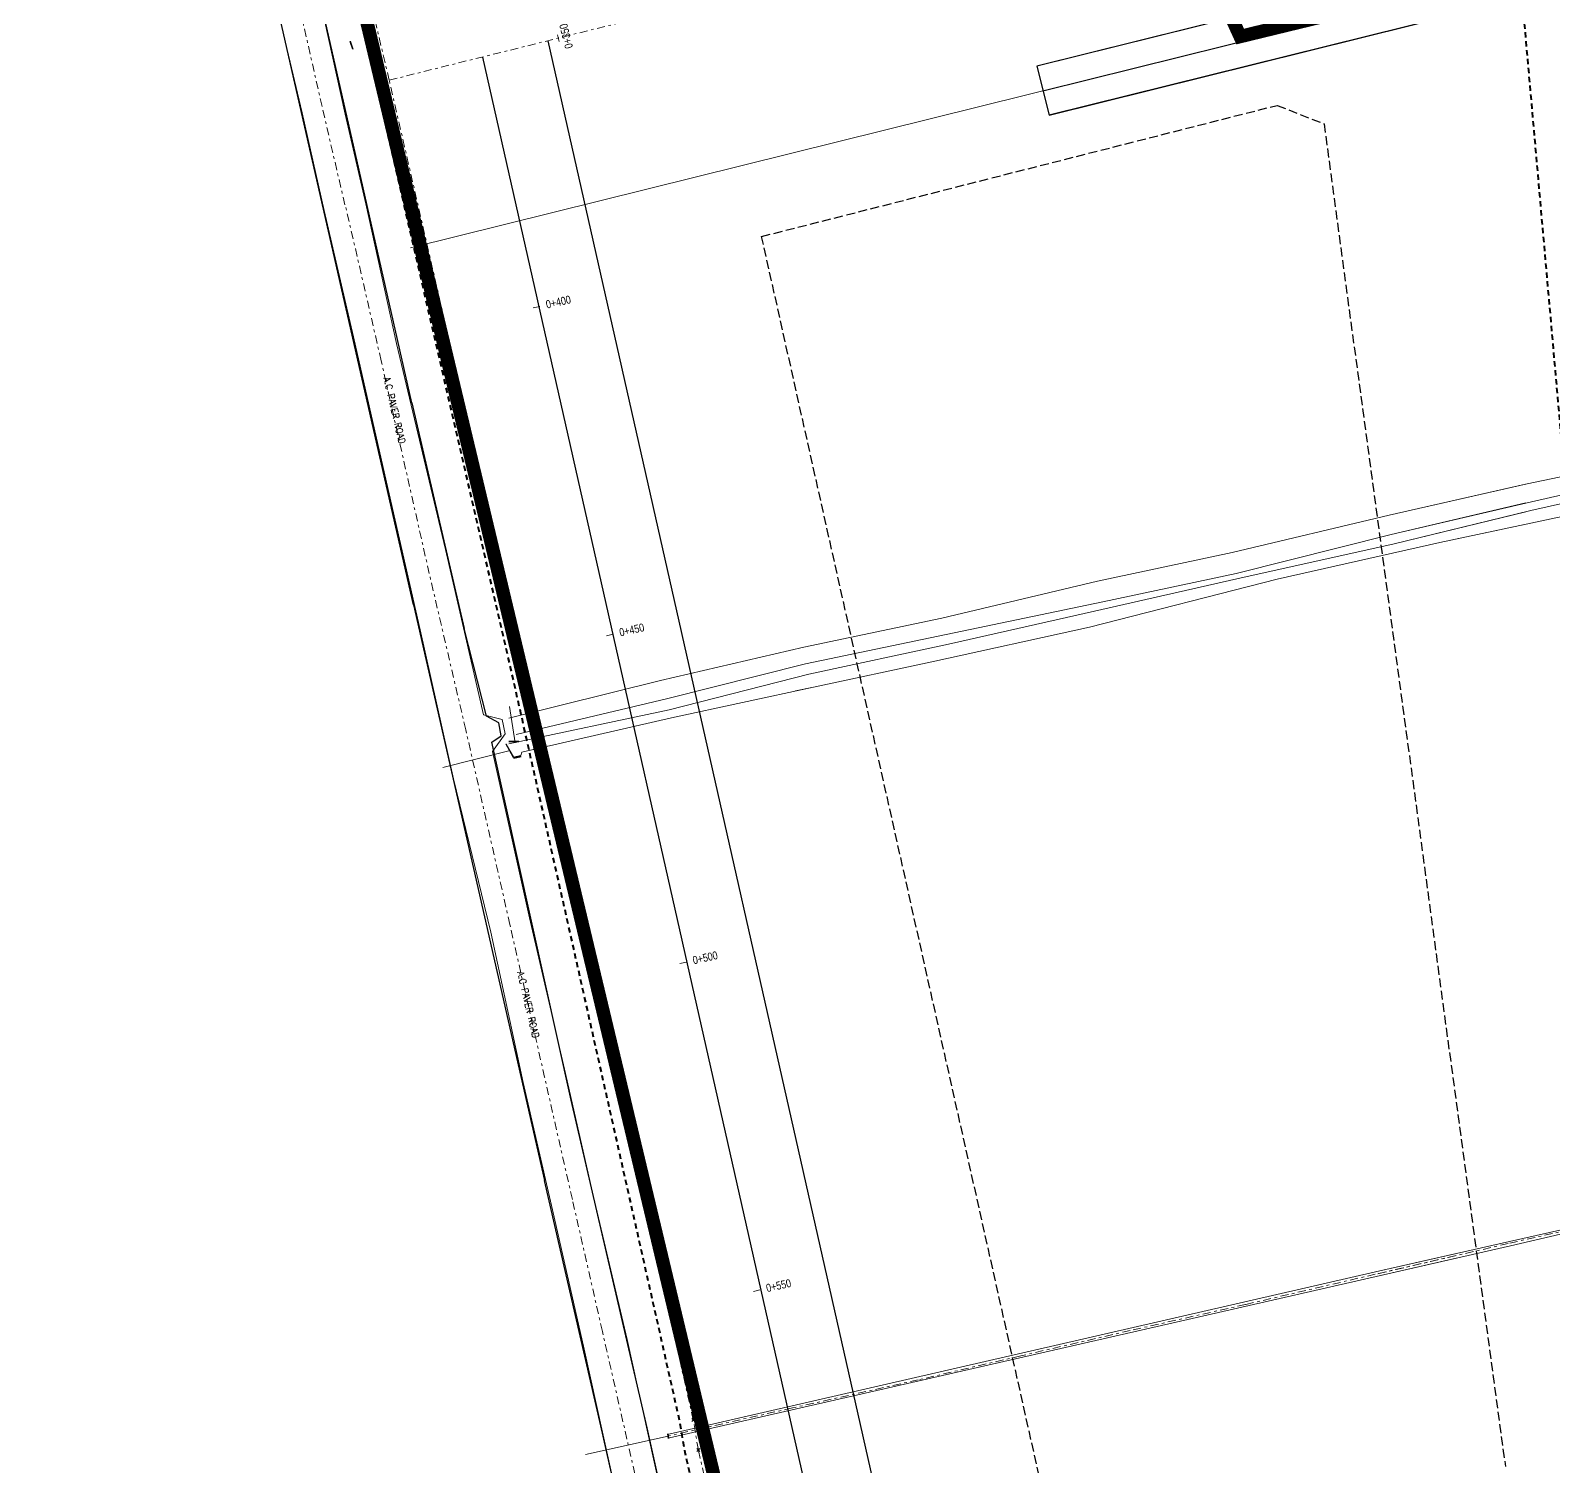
# Model space of a CAD drawing. Header units: metres. Extents: x -703672 to 3951284, y -4124475 to 4104628.
# Drawn here: x 327825.5 to 328052.2, y 4102977.5 to 4103191.3 of the extents above; entities that cross this region are included whole.
import ezdxf
from ezdxf.enums import TextEntityAlignment as Align

# ---------------------------------------------------------------- set-up
doc = ezdxf.new("R2010")
doc.units = ezdxf.units.M
doc.header["$MEASUREMENT"] = 0
for name, pattern in [('DGN Style 2', [1.3283826688107345, 0.7970296012864407, -0.5313530675242938]), ('DGN Style 3', [1.8597357363350286, 1.328382668810735, -0.5313530675242938]), ('DGN Style 7', [2.6567653376214695, 1.195544401929661, -0.5313530675242938, 0.3985148006432204, -0.5313530675242938])]:
    doc.linetypes.add(name, pattern=pattern)
doc.layers.add('0_0 진입로 변경', color=1, linetype='Continuous')
doc.layers.add('ra', color=7, linetype='Continuous')
for name, color, linetype, lineweight in [('0_진입로 중심선', 8, 'Continuous', 0), ('C-ALGN-STAT1', 8, 'Continuous', 0), ('C-ANNO-TEXT', 7, 'Continuous', 25), ('C-PADS-OTLN', 9, 'Continuous', 30), ('C-PROP-BASE', 2, 'CONLMT', 0), ('C-PROP-CONS(Alpha)', 7, 'DGN Style 2', 40), ('C-STRM-Sedimentation', 7, 'Continuous', 30), ('V-ANNO-PATT', 9, 'Continuous', 0), ('V-DTCH-CNTR', 252, 'DGN Style 7', 0), ('V-DTCH-TOP~', 252, 'Continuous', 0), ('V-PVMT-GRVL', 9, 'Continuous', 0), ('V-ROAD-ASPH', 9, 'Continuous', 0), ('V-ROAD-CNTR', 251, 'DGN Style 7', 0), ('V-SITE-WALK', 7, 'Continuous', 0), ('V-STRM-CULV', 3, 'CULVRT', 0)]:
    doc.layers.add(name, color=color, linetype=linetype, lineweight=lineweight)
doc.styles.add('Style-ENGINEERING', font='ENGINEERING.shx')
doc.styles.add('Style-STANDARD', font='STANDARD.shx')
doc.styles.add('Style-WORKING', font='WORKING.shx')
doc.linetypes.add('CONLMT', pattern='A,0.10417,-0.00902625,[2,dgnlstyle-tsaec.shx,S=4.133597883597883e-05,R=0,X=0,Y=0],-0.00902625', length=0.1222225)
doc.linetypes.add('CULVRT', pattern='A,0.10417,-0.009026500000000007,["C",Style-WORKING,S=0.0078125,R=0,X=-0.002799034118652344,Y=-0.00390625],-0.012933,["P",Style-WORKING,S=0.0078125,R=0,X=-0.002614498138427734,Y=-0.00390625],-0.009026499999999993', length=0.135156)

msp = doc.modelspace()

# ---------------------------------------------------------------- linework, layer by layer
for points in [[(327975.2920514343, 4103185.928195033), (327977.1017889025, 4103178.649812638), (328061.9961240559, 4103199.758412162), (328069.6323102494, 4103198.581396156), (328074.1136172075, 4103192.466885592), (328077.3053613603, 4103179.630363797), (328084.5837437559, 4103181.440101265), (328081.3919996031, 4103194.27662306), (328082.4005542269, 4103201.953619268), (328088.6835836075, 4103206.394130493), (328120.1197825033, 4103214.210601778), (328127.595024594, 4103213.010322821), (328132.2372756555, 4103206.919075208), (328133.3909199526, 4103202.279361167), (328140.6877690956, 4103204.014829272), (328139.515658051, 4103208.728812676), (328131.5951896045, 4103219.578598677), (328118.3100443576, 4103221.488984005), (327975.2920514343, 4103185.928195033)], [(327976.1969201685, 4103182.289003836), (328037.3353322964, 4103197.490798566)]]:
    msp.add_lwpolyline(points)
at = {"color": 5}
msp.add_lwpolyline([(327975.2920514343, 4103185.928195033), (327977.1017889025, 4103178.649812638), (328061.9961240559, 4103199.758412162), (328069.6323102494, 4103198.581396156), (328074.1136172075, 4103192.466885592), (328077.3053613603, 4103179.630363797), (328084.5837437559, 4103181.440101265), (328081.3919996031, 4103194.27662306), (328082.4005542269, 4103201.953619268), (328088.6835836075, 4103206.394130493), (328120.1197825033, 4103214.210601778), (328127.595024594, 4103213.010322821), (328132.2372756555, 4103206.919075208), (328133.3909199526, 4103202.279361167), (328140.6877690956, 4103204.014829272), (328139.515658051, 4103208.728812676), (328131.5951896045, 4103219.578598677), (328118.3100443576, 4103221.488984005), (327975.2920514343, 4103185.928195033)], dxfattribs=at)
at = {"layer": '0_0 진입로 변경'}
for points in [[(328140.6877690956, 4103204.014829272), (328139.515658051, 4103208.728812676, 0.4142136168997594), (328118.3100443576, 4103221.488984005), (328046.1349734241, 4103203.54297306), (327975.2920514343, 4103185.928195033)], [(328077.3053613603, 4103179.630363797), (328074.1136172074, 4103192.466885592, 0.4142135623710292), (328061.9961240559, 4103199.758412162), (328047.9447108903, 4103196.264590665), (327977.1017889025, 4103178.649812638)]]:
    msp.add_lwpolyline(points, format="xyb", dxfattribs=at)
at = {"layer": '0_진입로 중심선', "color": 0}
msp.add_lwpolyline([(328037.3353322954, 4103197.490798571), (327882.0631745242, 4103158.883065912)], dxfattribs=at)
at = {"layer": 'C-ALGN-STAT1', "transparency": 33554661, "flags": 128}
for points in [[(327904.1965742809, 4103189.631343323), (327903.9552698777, 4103190.601792799)], [(327901.3033799878, 4103150.197618634), (327900.3275421824, 4103149.979122462)], [(327912.2281886327, 4103101.405728365), (327911.2523508273, 4103101.187232193)], [(327923.1529972776, 4103052.613838095), (327922.1771594721, 4103052.395341923)], [(327934.0778059225, 4103003.821947826), (327933.1019681171, 4103003.603451653)]]:
    msp.add_lwpolyline(points, dxfattribs=at)
at = {"layer": 'C-ANNO-TEXT', "color": 1, "lineweight": -2, "ltscale": 0.6, "const_width": 2}
for points in [[(327554.8350382773, 4104380.16774108), (327275.3480059607, 4104220.406195212), (327093.3818080015, 4104047.583524398), (327001.8950954843, 4103885.810832099), (326940.431142319, 4103781.08774414), (326891.8948100628, 4103650.048591174), (326879.9189725379, 4103599.019840731), (326881.1756962286, 4103522.160821603), (327011.0294437818, 4103497.589092612), (327253.4385069069, 4103456.857713948), (327544.716564442, 4103334.973178718), (327826.9203376779, 4103396.417603671), (327953.6137947738, 4102865.62848762), (328093.7569675464, 4102751.786021037), (328281.8958965763, 4102788.880219985)], [(328081.9890438672, 4103182.599260855), (328073.861922645, 4103206.957038098), (328005.5506734867, 4103190.349348293), (327926.3031560332, 4103363.969933274), (327855.4969407246, 4103461.151851384), (327897.038127142, 4103539.465742399)]]:
    msp.add_lwpolyline(points, dxfattribs=at)
at = {"layer": 'C-PADS-OTLN'}
for p, q in [((327902.4931955244, 4103189.723595636), (327957.7301463673, 4102945.042822064)), ((327892.807925796, 4103187.297810565), (327961.2325516799, 4102884.045854605))]:
    msp.add_line(p, q, dxfattribs=at)
at = {"layer": 'C-PROP-BASE', "linetype": 'ByBlock'}
for p, q in [((327900.0464283277, 4103091.279535928), (327900.495441134, 4103090.830523121)), ((327900.2711592374, 4103091.054805018), (327900.0466528342, 4103090.830298615)), ((327900.4958901466, 4103091.279535928), (327900.2711592374, 4103091.054805018)), ((327902.1434283276, 4103081.777535928), (327902.5924411339, 4103081.328523121)), ((327902.3681592373, 4103081.552805018), (327902.1436528342, 4103081.328298615)), ((327902.5928901465, 4103081.777535928), (327902.3681592373, 4103081.552805018)), ((327923.9344283276, 4102984.685535928), (327924.3834411339, 4102984.236523122)), ((327924.1591592376, 4102984.460805018), (327923.9346528345, 4102984.236298615)), ((327924.383890147, 4102984.685535927), (327924.1591592376, 4102984.460805018)), ((327924.6884283276, 4102980.229535928), (327925.1374411339, 4102979.780523122)), ((327924.9131592376, 4102980.004805018), (327924.6886528346, 4102979.780298615)), ((327925.137890147, 4102980.229535928), (327924.9131592376, 4102980.004805018))]:
    msp.add_line(p, q, dxfattribs=at)
at = {"layer": 'C-PROP-BASE', "color": 251, "linetype": 'DGN Style 7'}
msp.add_lwpolyline([(327967.4506528346, 4102823.902298615), (327967.6751592376, 4102824.126805018), (327963.6121592374, 4102830.352805018), (327958.8611592375, 4102839.626805018), (327952.8311592376, 4102853.060805018), (327946.8671592373, 4102882.879805018), (327924.9131592374, 4102980.004805018), (327924.1591592374, 4102984.460805018), (327902.3681592374, 4103081.552805018), (327900.2711592374, 4103091.054805018), (327878.9090014528, 4103183.859490489), (327989.1663733509, 4103211.274496494), (327959.1151733238, 4103311.444864585), (327851.1537077105, 4103492.864757852), (327788.7891318344, 4103579.957871225)], dxfattribs=at)
at = {"layer": 'C-PROP-BASE', "linetype": 'DGN Style 7'}
msp.add_lwpolyline([(327878.9085788453, 4103183.85938541), (327825.2089347303, 4103410.919029523), (327791.8229347304, 4103404.045029525), (327775.1939347312, 4103399.242029524), (327575.17193473, 4103353.842029526), (327526.9071255911, 4103347.090790208), (327521.3969347297, 4103346.320029524), (327510.1519347301, 4103349.749029526), (327464.343934713, 4103369.317029532), (327451.7089347313, 4103373.476029526), (327445.1219347311, 4103376.466029527), (327443.9949347313, 4103378.240029527), (327442.8399347313, 4103377.491029528), (327433.4709347296, 4103381.520029525), (327410.873934731, 4103393.112029525), (327390.4670388172, 4103401.969263406)], dxfattribs=at)
at = {"layer": 'C-PROP-CONS(Alpha)', "color": 9, "transparency": 33554661, "flags": 128}
msp.add_lwpolyline([(328051.3527000129, 4102748.37939936), (328033.3155557459, 4102763.759859016), (328008.635876491, 4102785.194791595), (328001.0587122234, 4102791.754994317), (327978.7635198684, 4102811.492673358), (327966.1439298082, 4102822.81362133), (327961.8799502737, 4102829.347595384), (327957.057644274, 4102838.760785415), (327950.9142166439, 4102852.447486374), (327944.9108842695, 4102882.46314165), (327922.9503158275, 4102979.617200589), (327922.1960612735, 4102984.074704956), (327896.895254712, 4103096.805002357), (327873.602682129, 4103197.996084934), (327970.2778919048, 4103222.03458913), (327945.2853782952, 4103305.343080384), (327930.2819876203, 4103330.564998057), (327883.5789010234, 4103409.045375251), (327883.5789010235, 4103409.045375251), (327870.9613363898, 4103413.475533437), (327831.8293273544, 4103476.306306486), (327799.6734495071, 4103521.613691107), (327806.6592676204, 4103526.955593927), (327784.9216440988, 4103571.617824119), (327626.2738909589, 4103555.289453546), (327612.5795421994, 4103537.316554541), (327610.912267143, 4103605.482858766), (327464.3899750119, 4103600.408329677), (327376.9287606052, 4103410.137822579), (327521.4700117525, 4103346.727226583), (327528.8281654069, 4103347.647212733), (327568.3287292437, 4103211.27215154), (327234.5934998402, 4103358.397358307), (327245.9429127203, 4103450.162797557), (327247.4057606828, 4103462.282137395), (327240.1466832621, 4103465.304146356), (327209.4846702361, 4103470.912804143), (327163.5775247305, 4103479.173001934), (327097.1773292364, 4103490.791457197), (327094.8037589096, 4103490.336329404), (327087.5669605479, 4103491.465917642), (327077.449539086, 4103494.95888159), (327074.0302851388, 4103496.139353393), (327072.3445527111, 4103496.70369043), (327040.4265800085, 4103507.290822693), (327024.6254833043, 4103509.746641063), (327005.0554566061, 4103511.621346213), (326997.3663593705, 4103513.401218432), (326987.1858611336, 4103509.176851866), (326924.9401869376, 4103516.679666858), (326868.1898380349, 4103514.452095245, -0.4874798272826256), (326842.7291952347, 4103544.504835935), (326855.8128268328, 4103607.653487044), (326872.3549334486, 4103674.829124694), (326885.7849688843, 4103716.963841686), (326897.1820855098, 4103756.392376348), (326911.8079730987, 4103792.562866542), (326942.7784593481, 4103859.495280759), (326985.0309523789, 4103937.170100313), (327038.3759761521, 4104017.339902852), (327049.9699591843, 4104031.93014326), (327093.2772874826, 4104085.216318096), (327121.0561478767, 4104115.05712215), (327147.4927338528, 4104141.109056442), (327201.0579048989, 4104189.950156559), (327247.8236230445, 4104227.241544621), (327274.2756034104, 4104246.458416275), (327310.9052788371, 4104272.189052842), (327338.7507480193, 4104290.682435896), (327394.3822770293, 4104323.718145463), (327454.7797406209, 4104356.193582261), (327554.8217139727, 4104397.588329164), (327560.1573850386, 4104391.696800068), (327629.8959608893, 4104414.015198105), (327759.0313031515, 4104448.398455133), (327757.2739255879, 4104455.165774307), (328107.0540342975, 4104542.510103815), (328119.3380608568, 4104542.510103815), (328124.6483431717, 4104536.17317302), (328129.4254646109, 4104518.549251009), (328131.921990407, 4104503.029638088), (328135.078302787, 4104500.213224401), (328154.085317786, 4104500.667789092), (328149.8985258908, 4104547.783738694), (328149.7745655841, 4104555.824714896), (328168.0966631506, 4104560.116307975), (328180.1971601305, 4104561.571233069), (328186.8764764442, 4104562.389659171), (328203.8937110046, 4104564.517264253), (328194.5649608789, 4104557.623580912), (328191.4437345657, 4104556.202444898), (328187.3603782359, 4104545.719257489), (328182.8253075863, 4104532.763466077), (328181.3393865761, 4104525.839460123), (328180.4385673145, 4104514.508980992), (328180.3416913476, 4104501.519693172), (328182.9952471908, 4104464.369911368), (328121.0450735461, 4104464.115166628), (328089.3117504606, 4104492.939601823), (327768.6929376793, 4104411.193379837), (327762.394272341, 4104435.44831491), (327630.6153729495, 4104402.081270727), (327568.961239384, 4104381.975780278), (327586.7809209799, 4104362.299684941), (327579.7950375145, 4104360.190021981), (327526.9949811692, 4104339.560635842), (327472.178603134, 4104315.449356015), (327377.0616109308, 4104262.394203749), (327337.8150383515, 4104235.453131521), (327331.8477650884, 4104234.203481648), (327216.3820695355, 4104145.337984444), (327178.5929724798, 4104112.042658567), (327136.6371358891, 4104068.619937841), (327133.1617217513, 4104062.073926368), (327081.9927725713, 4104002.304896605), (327197.9125123062, 4103949.973291562), (327165.5484697489, 4103878.060140899), (327236.1839484199, 4103839.517953459), (327385.373955234, 4103849.829860281), (327376.9496945368, 4103947.711745712), (327522.7087312953, 4103959.659207741), (327570.1209276664, 4103966.104005254), (327619.9429955619, 4103970.187781311), (327675.5802737248, 4103972.189662043), (327840.2462419602, 4103985.686872555), (327861.3262067086, 4103740.757760243), (327930.6420660896, 4103742.354851621), (327992.4427256854, 4103748.227855178), (328033.5029494578, 4103744.724846469), (328070.8848923553, 4103745.586155542), (328069.9830035489, 4103756.769478619), (328241.8330771768, 4103770.442215998), (328288.4642937218, 4103241.598537642), (328052.9743225681, 4103223.495877456), (328046.3409570817, 4103208.988679592), (328077.9633670195, 4102853.33535271), (328045.914018165, 4102815.224954779), (328124.4115326538, 4102748.37939936)], format="xyb", dxfattribs=at)
at = {"layer": 'C-STRM-Sedimentation', "color": 0, "linetype": 'DGN Style 3'}
for p, q in [((327934.3299784611, 4103160.593204885), (328011.0377408553, 4103180.112111306)), ((328011.0377408554, 4103180.112111306), (328018.0285162874, 4103177.361953421)), ((328018.0285162876, 4103177.361953421), (328045.0156957806, 4102977.541634399)), ((327978.8828922456, 4102961.612980071), (327934.3299784611, 4103160.593204887))]:
    msp.add_line(p, q, dxfattribs=at)
at = {"layer": 'ra'}
for p, q in [((327873.8374744269, 4103173.109694415, 7.66), (327868.8643788403, 4103194.910483971, 7.61)), ((327882.5477934222, 4103105.783910995, 7.63), (327862.5076498829, 4103193.90039043, 7.63)), ((327882.2720716838, 4103135.84642216, 7.69), (327873.8374744269, 4103173.109694415, 7.66)), ((327882.2720716838, 4103135.84642216, 7.69), (327890.0538700806, 4103102.248740533, 7.68)), ((327882.5477934222, 4103105.783910995, 7.63), (327902.0200329382, 4103020.0949552, 7.8)), ((327893.3934950324, 4103089.210369232, 7.67), (327890.0538700806, 4103102.248740533, 7.68)), ((327895.2240794662, 4103088.223522927, 7.5), (327893.3934950324, 4103089.210369232, 7.67)), ((327895.5601445985, 4103086.279999007, 7.5), (327895.2240794662, 4103088.223522927, 7.5)), ((327894.1622158432, 4103085.35028927, 7.68), (327895.5601445985, 4103086.279999007, 7.5)), ((327905.9839555264, 4103032.086983666, 7.79), (327894.1622158432, 4103085.35028927, 7.68)), ((327917.3071051089, 4102983.303195995, 7.88), (327905.9839555264, 4103032.086983666, 7.79)), ((327910.3825386054, 4102983.586372155, 7.89), (327902.0200329382, 4103020.0949552, 7.8)), ((327921.5990909053, 4102934.20670109, 7.89), (327910.3825386054, 4102983.586372155, 7.89)), ((327927.8207331963, 4102936.398908244, 7.93), (327917.3071051089, 4102983.303195995, 7.88))]:
    msp.add_line(p, q, dxfattribs=at)
at = {"layer": 'V-DTCH-CNTR'}
msp.add_line((327938.911468407, 4102986.263605507, 6.684927237998899), (327920.4366427034, 4102982.072133745, 6.695858721169188), dxfattribs=at)
msp.add_line((327938.911468407, 4102986.263605507, 6.684927237998899), (327920.4366427034, 4102982.072133745, 6.695858721169188), dxfattribs=at)
for points in [[(328131.1259171967, 4103030.2207859, 6.807141425638569), (328115.466934396, 4103026.604038557, 6.789497336813895), (328098.8661270137, 4103022.814690625, 6.792706342890426), (328079.2879716008, 4103018.364009378, 6.752187187140102), (328064.9836239615, 4103015.148174881, 6.853203466146205), (328045.4388589119, 4103010.734903286, 6.870728523345427), (328025.6588117397, 4103006.152036462, 6.766721129596291), (328006.3372226007, 4103001.66152427, 6.737902429557565), (327989.1846557194, 4102997.783459554, 6.733986784614117), (327972.9032150984, 4102994.012313659, 6.758635384841178), (327957.6368678279, 4102990.441505076, 6.691634988795442), (327938.911468407, 4102986.263605507, 6.684927237998899)], [(328037.5642923265, 4103008.910433928, 6.829322497347249), (328025.6588117397, 4103006.152036462, 6.766721129596291), (328006.3372226007, 4103001.66152427, 6.737902429557565), (327989.1846557194, 4102997.783459554, 6.733986784614117), (327972.9032150984, 4102994.012313659, 6.758635384841178), (327957.6368678279, 4102990.441505076, 6.691634988795442), (327938.911468407, 4102986.263605507, 6.684927237998899)]]:
    msp.add_polyline3d(points, dxfattribs=at)
at = {"layer": 'V-DTCH-TOP~', "extrusion": (0.2065437002428205, -0.9156458209418722, 0.3448658151827878), "elevation": -3689146.624111011, "flags": 128}
msp.add_lwpolyline([(1222823.27288293, 1355420.139209632), (1222843.725305784, 1355420.205012075), (1222863.581933199, 1355420.144803828)], dxfattribs=at)
at = {"layer": 'V-DTCH-TOP~', "extrusion": (-0.1621384540979503, 0.7004834350902048, 0.6950065315282683), "elevation": 2820907.068302759, "flags": 128}
msp.add_lwpolyline([(-1244822.51433374, -2726748.603090515), (-1244843.008390032, -2726748.511458765), (-1244862.890287035, -2726748.592238475)], dxfattribs=at)
at = {"layer": 'V-DTCH-TOP~', "extrusion": (-0.002945191560160467, -0.0006677865732396878, 0.9999954399434863), "elevation": -3698.770026662949, "flags": 128}
msp.add_lwpolyline([(328024.294967814, 4103004.960474712), (328036.0827269967, 4103007.633194379)], dxfattribs=at)
at = {"layer": 'V-DTCH-TOP~', "extrusion": (-0.2240616800497121, 0.9745463396259616, 0.007469635529297416), "elevation": 3925072.046892958, "flags": 128}
msp.add_lwpolyline([(-1238929.336794222, -29312.97953472425), (-1238929.439336343, -29312.52396604952), (-1239037.341544749, -29312.41419804351)], dxfattribs=at)
msp.add_lwpolyline([(-1238929.336794222, -29312.97953472425), (-1238929.439336343, -29312.52396604952), (-1239037.341544749, -29312.41419804351)], dxfattribs=at)
at = {"layer": 'V-DTCH-TOP~', "extrusion": (-0.003134164285851345, -0.0007152003128934333, 0.9999948327380207), "elevation": -3955.297568701439, "flags": 128}
msp.add_lwpolyline([(328024.192817643, 4103004.046938805), (328036.0831732106, 4103006.760243313)], dxfattribs=at)
at = {"layer": 'V-DTCH-TOP~', "extrusion": (-0.008357812747045768, 0.03213661878622753, 0.9994485402956343), "elevation": 129122.4122696861, "flags": 128}
msp.add_lwpolyline([(-1350077.742876501, -3886207.5782018), (-1350077.840614123, -3886207.543608312), (-1350185.635947929, -3886204.30185783)], dxfattribs=at)
msp.add_lwpolyline([(-1350077.742876501, -3886207.5782018), (-1350077.840614123, -3886207.543608312), (-1350185.635947929, -3886204.30185783)], dxfattribs=at)
at = {"layer": 'V-DTCH-TOP~', "linetype": 'Continuous'}
for points in [[(327897.3759188969, 4103083.10713549, 6.112888128338362), (327898.4749770212, 4103083.360954034, 6.107061554270601), (327898.6304256366, 4103083.860039252, 5.747381478202634), (327920.9208959246, 4103088.948386752, 6.188793338274046), (327942.0280374485, 4103093.539325627, 6.292222894509564), (327959.6577491243, 4103097.292209536, 6.318598681582436), (327983.131808901, 4103102.471585413, 6.421656342250522), (328011.0391618896, 4103109.618498573, 6.418233891828372), (328035.2514883764, 4103115.053382349, 6.3720049390516), (328065.3491223385, 4103121.467070008, 6.345288452416575), (328080.5477240107, 4103124.483805012, 6.595489800843502), (328095.3005370334, 4103127.903667707, 6.562412157124406), (328111.3578026235, 4103131.59674906, 6.621249162053495), (328123.1268045711, 4103134.267416535, 6.651542951230056)], [(328108.4617234757, 4103133.057782894, 6.603381373528947), (328088.2707626043, 4103128.572235719, 6.581863887267986), (328069.1541440312, 4103124.369241389, 6.64010412988528), (328048.784905166, 4103119.792004065, 6.547619565039305), (328028.4432065593, 4103114.840090082, 6.356456871025735), (328005.0632138611, 4103109.659664324, 6.406570332538109), (327983.8536050745, 4103104.83407342, 6.401731592131824), (327962.122938465, 4103099.918902603, 6.325429743600139), (327941.3677657091, 4103095.483012562, 6.477998386871683), (327920.5725866054, 4103090.163435199, 5.755855719794148), (327896.6880296997, 4103085.105066873, 6.329578935685923)], [(328048.0781442394, 4103119.619952586, 6.540977724287309), (328028.4432065593, 4103114.840090082, 6.356456871025735), (328005.0632138611, 4103109.659664324, 6.406570332538109), (327983.8536050745, 4103104.83407342, 6.401731592131824), (327962.122938465, 4103099.918902603, 6.325429743600139), (327941.3677657091, 4103095.483012562, 6.477998386871683), (327939.0087882648, 4103094.879566785, 6.396079483711468)], [(327939.3952226392, 4103092.966671493, 6.279321532803586), (327942.0280374485, 4103093.539325627, 6.292222894509564), (327959.6577491243, 4103097.292209536, 6.318598681582436), (327983.131808901, 4103102.471585413, 6.421656342250522), (328011.0391618896, 4103109.618498573, 6.418233891828372), (328035.2514883764, 4103115.053382349, 6.3720049390516), (328048.0980114928, 4103117.790926, 6.360601585433223)], [(327897.3759188969, 4103083.10713549, 6.112888128338362), (327898.4749770212, 4103083.360954034, 6.107061554270601), (327898.6304256366, 4103083.860039252, 5.747381478202634), (327902.465241916, 4103084.735430286, 5.823321257177838)]]:
    msp.add_polyline3d(points, dxfattribs=at)
at = {"layer": 'V-PVMT-GRVL', "linetype": 'Continuous'}
for points in [[(328121.780061212, 4103140.732257504, 6.436351805171626), (328107.833176944, 4103136.971646918, 7.346354026835854), (328087.6315807218, 4103132.184784916, 7.455696473552699), (328069.0065979647, 4103128.115319396, 7.417277125792943), (328048.275095033, 4103123.783366718, 7.479499715530288), (328027.7453889842, 4103119.127404971, 7.454247571778602), (328004.335459109, 4103113.553855951, 7.398669317692637), (327984.3196150301, 4103109.303836717, 7.318026517889621), (327961.1316803139, 4103103.815961814, 7.148338492934769), (327940.6211270728, 4103099.463948452, 7.093515559063881), (327919.2919211151, 4103094.502435514, 7.014134497618656), (327896.7294683159, 4103088.930903729, 7.285886654060143)], [(328122.7550255219, 4103137.802750047, 6.425929809660971), (328108.2710096938, 4103134.292175245, 7.382845974833565), (328088.180182017, 4103129.597222552, 7.420349488173045), (328068.9236562438, 4103125.67937112, 7.507633596892802), (328048.8912573211, 4103121.126336811, 7.520087098795713), (328028.0247821097, 4103116.247012359, 7.494928357061617), (328004.9644069374, 4103110.43050576, 7.381226597573509), (327985.1203316979, 4103106.21927708, 7.242358385483996), (327940.8610616656, 4103097.003508518, 7.095281085708464), (327920.1873001835, 4103091.796093379, 6.949183153609383), (327897.7980975038, 4103086.473822763, 7.226763943887896)], [(328048.0335155204, 4103123.72857855, 7.479202565606911), (328027.7453889842, 4103119.127404971, 7.454247571778602), (328004.335459109, 4103113.553855951, 7.398669317692637), (327984.3196150301, 4103109.303836717, 7.318026517889621), (327961.1316803139, 4103103.815961814, 7.148338492934769), (327940.6211270728, 4103099.463948452, 7.093515559063881), (327919.2919211151, 4103094.502435514, 7.014134497618656), (327896.7294683159, 4103088.930903729, 7.285886654060143)], [(328048.0638830968, 4103120.932867274, 7.519089532402013), (328028.0247821097, 4103116.247012359, 7.494928357061617), (328004.9644069374, 4103110.43050576, 7.381226597573509), (327985.1203316979, 4103106.21927708, 7.242358385483996), (327940.8610616656, 4103097.003508518, 7.095281085708464), (327920.1873001835, 4103091.796093379, 6.949183153609383), (327897.7980975038, 4103086.473822763, 7.226763943887896)]]:
    msp.add_polyline3d(points, dxfattribs=at)
at = {"layer": 'V-ROAD-ASPH'}
msp.add_line((327896.1542252793, 4103086.569941897, 7.449533784567556), (327895.7074336967, 4103088.696573016, 7.421664716817972), dxfattribs=at)
msp.add_line((327896.1542252793, 4103086.569941897, 7.449533784567556), (327895.7074336967, 4103088.696573016, 7.421664716817972), dxfattribs=at)
for points in [[(327869.2296996524, 4103164.464639271, 7.601165058260662), (327865.9428456137, 4103178.989787518, 7.603561664886847), (327862.4065157452, 4103194.083554608, 7.582746424757545), (327859.2262191543, 4103208.32779507, 7.549218520589164), (327854.4625810499, 4103228.777197737, 7.507081272142003), (327854.4625810499, 4103228.777197737, 7.507081272142003), (327850.078787469, 4103248.248631104, 7.487447467228634), (327846.6667183682, 4103263.528660791, 7.471952775557703), (327843.1325309507, 4103278.702354345, 7.487783283091758), (327840.4105505776, 4103289.575085791, 7.480437854221975), (327839.5973551443, 4103290.171107878, 7.428518936460812), (327838.6173197973, 4103290.407877509, 7.376600018707045), (327837.6217097242, 4103290.248850082, 7.272133012291455), (327837.1289746765, 4103290.002481044, 7.215052451930255)], [(327869.2296996524, 4103164.464639271, 7.601165058260662), (327865.9428456137, 4103178.989787518, 7.603561664886847), (327862.4065157452, 4103194.083554608, 7.582746424757545), (327859.2262191543, 4103208.32779507, 7.549218520589164), (327854.4625810499, 4103228.777197737, 7.507081272142003), (327854.4625810499, 4103228.777197737, 7.507081272142003), (327850.078787469, 4103248.248631104, 7.487447467228634), (327846.6667183682, 4103263.528660791, 7.471952775557703), (327843.1325309507, 4103278.702354345, 7.487783283091758), (327840.4105505776, 4103289.575085791, 7.480437854221975), (327839.5973551443, 4103290.171107878, 7.428518936460812), (327838.6173197973, 4103290.407877509, 7.376600018707045), (327837.6217097242, 4103290.248850082, 7.272133012291455), (327837.1289746765, 4103290.002481044, 7.215052451930255)], [(327869.2387975717, 4103192.977264605, 7.57869240028306), (327872.3552524591, 4103178.807946606, 7.625176555374495), (327875.4461085866, 4103165.438470792, 7.641105115689236)], [(327869.2387975717, 4103192.977264605, 7.57869240028306), (327872.3552524591, 4103178.807946606, 7.625176555374495), (327875.4461085866, 4103165.438470792, 7.641105115689236)], [(327895.7074336967, 4103088.696573016, 7.421664716817972), (327892.9616431194, 4103089.404171099, 7.67744362496272), (327887.2745398526, 4103113.999453302, 7.674916872072508), (327879.9828580678, 4103144.665470235, 7.579578550347151), (327875.4461085866, 4103165.438470792, 7.641105115689236)], [(327895.7074336967, 4103088.696573016, 7.421664716817972), (327892.9616431194, 4103089.404171099, 7.67744362496272), (327887.2745398526, 4103113.999453302, 7.674916872072508), (327879.9828580678, 4103144.665470235, 7.579578550347151), (327875.4461085866, 4103165.438470792, 7.641105115689236)], [(327932.504126502, 4102883.649732282, 8.099231097701256), (327932.3056133127, 4102888.314602171, 8.132443164852539), (327927.3122603071, 4102909.244528196, 7.945265728932824), (327921.9834774385, 4102933.17198017, 7.905463652837682), (327917.4469248273, 4102953.062505207, 7.866618924244335), (327912.6359781365, 4102973.664697805, 7.820477383436007), (327907.8310733074, 4102995.460669236, 7.783331850319698), (327903.0782257991, 4103016.382484593, 7.757914078586154), (327898.8207803437, 4103034.711334459, 7.743964015128689), (327894.0504449633, 4103057.069825611, 7.695078443540126), (327888.4658806755, 4103079.882626889, 7.676791244142954), (327883.5053390836, 4103102.037870688, 7.634418343453255), (327878.2488072613, 4103125.104910365, 7.637094904681788), (327873.6014585992, 4103145.659328118, 7.623648428333411), (327869.2296996524, 4103164.464639271, 7.601165058260662)], [(327932.504126502, 4102883.649732282, 8.099231097701256), (327932.3056133127, 4102888.314602171, 8.132443164852539), (327927.3122603071, 4102909.244528196, 7.945265728932824), (327921.9834774385, 4102933.17198017, 7.905463652837682), (327917.4469248273, 4102953.062505207, 7.866618924244335), (327912.6359781365, 4102973.664697805, 7.820477383436007), (327907.8310733074, 4102995.460669236, 7.783331850319698), (327903.0782257991, 4103016.382484593, 7.757914078586154), (327898.8207803437, 4103034.711334459, 7.743964015128689), (327894.0504449633, 4103057.069825611, 7.695078443540126), (327888.4658806755, 4103079.882626889, 7.676791244142954), (327883.5053390836, 4103102.037870688, 7.634418343453255), (327878.2488072613, 4103125.104910365, 7.637094904681788), (327873.6014585992, 4103145.659328118, 7.623648428333411), (327869.2296996524, 4103164.464639271, 7.601165058260662)], [(327939.5781066223, 4102885.400711619, 8.185013301944608), (327937.3302494464, 4102895.944215488, 8.080574376206897), (327933.4733310509, 4102912.058262375, 7.898149673397853), (327928.3799547329, 4102934.361953209, 7.922952085190353), (327924.0130871094, 4102952.958164055, 7.876972311181198), (327919.078873619, 4102974.870591179, 7.823368227183643), (327914.3011819007, 4102996.456030949, 7.791853316920971), (327909.2733058785, 4103017.942908457, 7.767228329717241), (327904.9977957913, 4103036.670899601, 7.755337212261153), (327899.8057090975, 4103059.202021138, 7.787688604399094), (327894.2665138562, 4103083.945879714, 7.669842171696381), (327896.1542252793, 4103086.569941897, 7.449533784567556)], [(327939.5781066223, 4102885.400711619, 8.185013301944608), (327937.3302494464, 4102895.944215488, 8.080574376206897), (327933.4733310509, 4102912.058262375, 7.898149673397853), (327928.3799547329, 4102934.361953209, 7.922952085190353), (327924.0130871094, 4102952.958164055, 7.876972311181198), (327919.078873619, 4102974.870591179, 7.823368227183643), (327914.3011819007, 4102996.456030949, 7.791853316920971), (327909.2733058785, 4103017.942908457, 7.767228329717241), (327904.9977957913, 4103036.670899601, 7.755337212261153), (327899.8057090975, 4103059.202021138, 7.787688604399094), (327894.2665138562, 4103083.945879714, 7.669842171696381), (327896.1542252793, 4103086.569941897, 7.449533784567556)]]:
    msp.add_polyline3d(points, dxfattribs=at)
at = {"layer": 'V-ROAD-CNTR'}
for points in [[(327872.3196848956, 4103165.304041935, 7.692737936596828), (327868.9081892299, 4103179.955626656, 7.66350081382906), (327865.5970593794, 4103194.563125777, 7.634049411991825), (327862.2356811166, 4103209.12818422, 7.598304382303105), (327853.2326882089, 4103248.643225632, 7.530416216951814), (327849.5305793611, 4103264.737716611, 7.523145745444907), (327846.2496530191, 4103279.300738291, 7.537350692160416), (327842.2573399321, 4103296.56105869, 7.576745309813816), (327838.7552866637, 4103312.065837342, 7.586995067573717), (327835.605438943, 4103326.316072946, 7.579547198423114), (327832.3103759584, 4103340.429912024, 7.60825890871785), (327829.2621721291, 4103353.984682915, 7.632753976160259)], [(327872.3196848956, 4103165.304041935, 7.692737936596828), (327868.9081892299, 4103179.955626656, 7.66350081382906), (327865.5970593794, 4103194.563125777, 7.634049411991825), (327862.2356811166, 4103209.12818422, 7.598304382303105), (327853.2326882089, 4103248.643225632, 7.530416216951814), (327849.5305793611, 4103264.737716611, 7.523145745444907), (327846.2496530191, 4103279.300738291, 7.537350692160416), (327842.2573399321, 4103296.56105869, 7.576745309813816), (327838.7552866637, 4103312.065837342, 7.586995067573717), (327835.605438943, 4103326.316072946, 7.579547198423114), (327832.3103759584, 4103340.429912024, 7.60825890871785), (327829.2621721291, 4103353.984682915, 7.632753976160259)], [(327945.604629425, 4102847.030157773, 8.184992355451215), (327937.0300832437, 4102881.706311773, 8.222056208079579), (327930.5656685854, 4102910.105094082, 8.044693102477382), (327925.2676302326, 4102933.56629945, 7.969941923544212), (327920.588980309, 4102954.201473807, 7.947410547209785), (327916.0543836799, 4102973.849783355, 7.918724199723314), (327910.6347243993, 4102997.653534915, 7.856598532377845), (327906.163861295, 4103017.296335021, 7.868063804220732), (327902.036051864, 4103035.470072374, 7.810621828808863), (327896.8688509801, 4103058.195416034, 7.805650901251894), (327890.3018347306, 4103087.185376224, 7.7469501361456), (327884.8695175027, 4103110.432674819, 7.716535758426502), (327877.7133435611, 4103142.101653986, 7.681311089897164), (327872.3867415132, 4103165.236738279, 7.66571035049413)], [(327945.604629425, 4102847.030157773, 8.184992355451215), (327937.0300832437, 4102881.706311773, 8.222056208079579), (327930.5656685854, 4102910.105094082, 8.044693102477382), (327925.2676302326, 4102933.56629945, 7.969941923544212), (327920.588980309, 4102954.201473807, 7.947410547209785), (327916.0543836799, 4102973.849783355, 7.918724199723314), (327910.6347243993, 4102997.653534915, 7.856598532377845), (327906.163861295, 4103017.296335021, 7.868063804220732), (327902.036051864, 4103035.470072374, 7.810621828808863), (327896.8688509801, 4103058.195416034, 7.805650901251894), (327890.3018347306, 4103087.185376224, 7.7469501361456), (327884.8695175027, 4103110.432674819, 7.716535758426502), (327877.7133435611, 4103142.101653986, 7.681311089897164), (327872.3867415132, 4103165.236738279, 7.66571035049413)]]:
    msp.add_polyline3d(points, dxfattribs=at)
at = {"layer": 'V-SITE-WALK', "linetype": 'Continuous'}
for p, q in [((327873.0733454969, 4103189.609352385, 7.506998544754786), (327873.4403736937, 4103188.461610839, 7.4718971501905)), ((327873.0733454969, 4103189.609352385, 7.506998544754786), (327873.4403736937, 4103188.461610839, 7.4718971501905)), ((327896.2474061939, 4103085.058214166, 6.75890632217466), (327897.3604263383, 4103083.057731959, 6.797563360464807)), ((327896.2474061939, 4103085.058214166, 6.75890632217466), (327897.3604263383, 4103083.057731959, 6.797563360464807)), ((327898.2238633709, 4103085.505266554, 6.852873065459697), (327896.6996824008, 4103085.506497345, 6.761673304150079)), ((327898.2238633709, 4103085.505266554, 6.852873065459697), (327896.6996824008, 4103085.506497345, 6.761673304150079)), ((327898.5322039453, 4103083.151057805, 7.037235287539637), (327897.4340490432, 4103082.88987645, 6.94434502809959)), ((327898.5322039453, 4103083.151057805, 7.037235287539637), (327897.4340490432, 4103082.88987645, 6.94434502809959)), ((327920.4421811466, 4102981.720990283, 7.607432348530011), (327920.3232750465, 4102982.410817318, 7.607432348530011)), ((327920.4421811466, 4102981.720990283, 7.607432348530011), (327920.3232750465, 4102982.410817318, 7.607432348530011)), ((327920.540727866, 4102981.737976869, 7.607432348530011), (327920.421821766, 4102982.427803904, 7.607432348530011)), ((327920.540727866, 4102981.737976869, 7.607432348530011), (327920.421821766, 4102982.427803904, 7.607432348530011))]:
    msp.add_line(p, q, dxfattribs=at)
at = {"layer": 'V-SITE-WALK', "linetype": 'Continuous', "extrusion": (0.008868841951647949, -0.02773394104700926, 0.9995759961886029), "elevation": -110882.2604472291, "flags": 128}
msp.add_lwpolyline([(1562077.148266202, 3806742.195391861), (1562077.148266201, 3806740.989882649)], dxfattribs=at)
msp.add_lwpolyline([(1562077.148266202, 3806742.195391861), (1562077.148266201, 3806740.989882649)], dxfattribs=at)
at = {"layer": 'V-SITE-WALK', "linetype": 'Continuous', "extrusion": (-0.00820874638357302, 0.01475395675718059, 0.9998574584623637), "elevation": 57851.88032774012, "flags": 128}
msp.add_lwpolyline([(327885.3402839976, 4102678.120923144), (327886.4535839942, 4102676.120223169)], dxfattribs=at)
msp.add_lwpolyline([(327885.3402839976, 4102678.120923144), (327886.4535839942, 4102676.120223169)], dxfattribs=at)
at = {"layer": 'V-SITE-WALK', "linetype": 'Continuous', "extrusion": (-0.05972839287258704, 4.823127837774426e-05, 0.9982146646681774), "elevation": -19380.09623953369, "flags": 128}
msp.add_lwpolyline([(-4103348.848542151, 324005.751732963), (-4103348.84854215, 324004.2248254539)], dxfattribs=at)
msp.add_lwpolyline([(-4103348.848542151, 324005.751732963), (-4103348.84854215, 324004.2248254539)], dxfattribs=at)
at = {"layer": 'V-SITE-WALK', "linetype": 'Continuous', "extrusion": (-0.07978923268408256, -0.01897679452162971, 0.9966311050822011), "elevation": -104019.1246179934, "flags": 128}
msp.add_lwpolyline([(-3915867.525312793, 1264108.824845932), (-3915867.525312791, 1264107.692243403)], dxfattribs=at)
msp.add_lwpolyline([(-3915867.525312793, 1264108.824845932), (-3915867.525312791, 1264107.692243403)], dxfattribs=at)
at = {"layer": 'V-STRM-CULV', "ltscale": 56.24481011449318}
for p, q in [((327896.7936513738, 4103090.652998646, 6.095095350840438), (327897.6316765727, 4103085.239783177, 5.94477306586662)), ((327896.7936513738, 4103090.652998646, 6.095095350840438), (327897.6316765727, 4103085.239783177, 5.94477306586662)), ((327886.8794616531, 4103081.576144219, 6.285264903940188), (327896.8913015428, 4103084.106592127, 6.77823484131973)), ((327886.8794616531, 4103081.576144219, 6.285264903940188), (327896.8913015428, 4103084.106592127, 6.77823484131973)), ((327908.1079947395, 4102979.335502032, 6.78187631692056), (327920.4366427034, 4102982.072133745, 6.695858721169188)), ((327908.1079947395, 4102979.335502032, 6.78187631692056), (327920.4366427034, 4102982.072133745, 6.695858721169188))]:
    msp.add_line(p, q, dxfattribs=at)

# ---------------------------------------------------------------- texts
at = {"layer": 'C-ALGN-STAT1', "linetype": 'Continuous', "char_height": 1.2, "attachment_point": 2, "line_spacing_factor": 1.2, "style": 'Style-ENGINEERING'}
for s, insert, rotation in [('\\H1x;\\W0.833333;0+350', (327904.6581917648, 4103190.261350703), 103.96354007935216), ('\\H1x;\\W0.833333;0+400', (327903.9464379903, 4103151.439056205), 12.62072134027728), ('\\H1x;\\W0.833333;0+450', (327914.8712466352, 4103102.647165935), 12.62072134027728), ('\\H1x;\\W0.833333;0+500', (327925.7960552803, 4103053.855275664), 12.62072134027728), ('\\H1x;\\W0.833333;0+550', (327936.7208639251, 4103005.063385398), 12.62072134027728)]:
    msp.add_mtext(s, dxfattribs=dict(at, insert=insert, rotation=rotation))
at = {"layer": 'V-ANNO-PATT', "style": 'Style-STANDARD'}
for p in [(327878.5409359488, 4103139.665600138, 7.948920872103628), (327878.5409359488, 4103139.665600138, 7.948920872103628), (327898.4509449326, 4103051.212937276, 7.948920872103628), (327898.4509449326, 4103051.212937276, 7.948920872103628)]:
    msp.add_text('A.C PAVER ROAD', height=1, rotation=283.2307115709687, dxfattribs=at).set_placement(p, align=Align.MIDDLE_LEFT)

doc.saveas('drawing.dxf')
